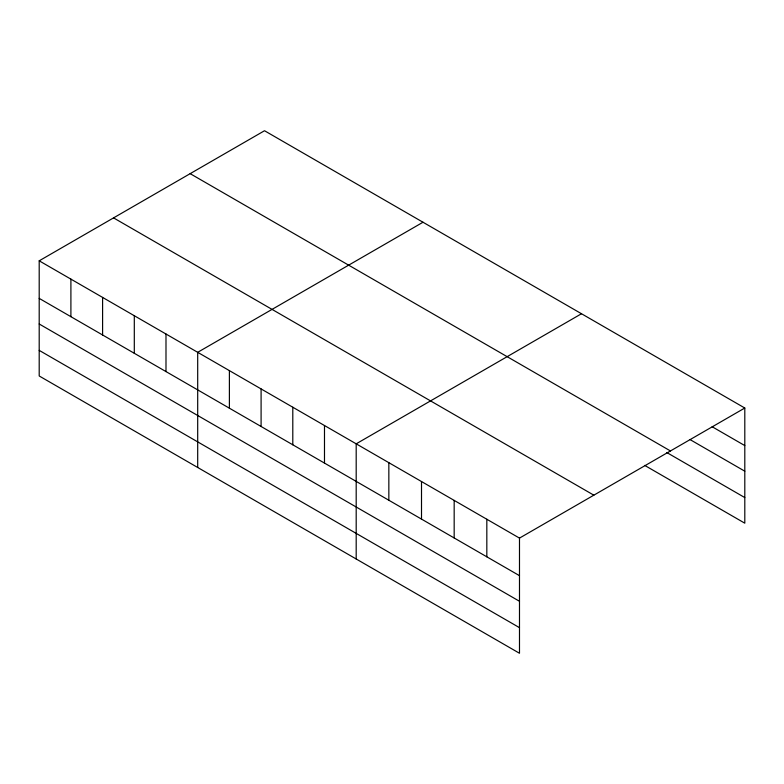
<?xml version="1.0" encoding="UTF-8"?>
<svg xmlns="http://www.w3.org/2000/svg" width="784" height="784" viewBox="0 0 784 784"><rect width="100%" height="100%" fill="white"/><g stroke="black" fill="none" stroke-linecap="round" stroke-linejoin="round"><path stroke-width="1.18" d="M519.488 601.279L519.488 538.108L39.2 260.817L39.2 375.977L519.488 653.268L519.488 601.279L39.2 323.988M644.713 465.402L744.8 523.183L744.8 408.023L264.512 130.732L39.2 260.817M423.007 222.235L197.695 352.32L197.695 467.489M581.503 313.737L356.191 443.822L356.191 558.992M519.488 538.108L744.8 408.023M712.137 426.731L744.8 445.586M690.018 439.569L744.8 471.194M190.159 173.656L670.447 450.947M666.841 452.564L744.8 497.575M113.553 217.883L593.841 495.174M39.2 298.381L519.488 575.672M39.2 350.37L519.488 627.661M486.825 519.243L486.825 556.816M454.171 500.388L454.171 537.961M421.508 481.533L421.508 519.106M388.844 462.678L388.844 500.251M324.488 425.526L324.488 463.089M292.795 407.219L292.795 444.793M261.092 388.923L261.092 426.496M229.389 370.616L229.389 408.19M165.992 334.013L165.992 371.587M134.299 315.717L134.299 353.29M102.596 297.42L102.596 334.984M70.903 279.114L70.903 316.687"/></g></svg>
